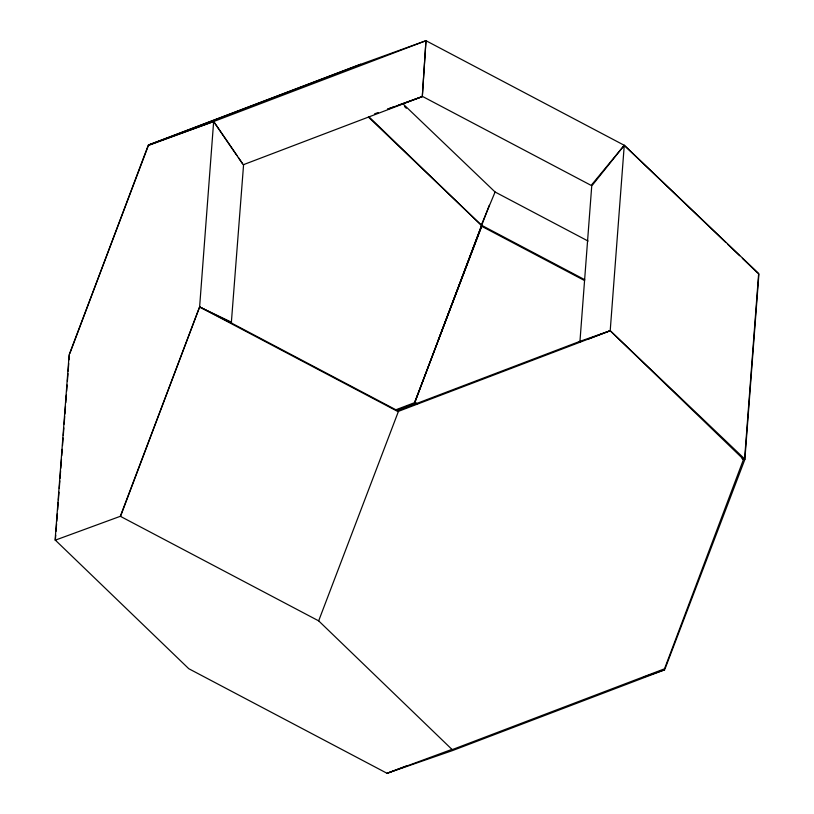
<?xml version="1.0" encoding="UTF-8"?>
<svg xmlns="http://www.w3.org/2000/svg" width="814" height="814" viewBox="0 0 814 814"><rect width="100%" height="100%" fill="white"/><g stroke="black" fill="none" stroke-linecap="round" stroke-linejoin="round"><path stroke-width="1.22" d="M725.895 242.572L624.257 145.299L610.205 330.718L743.528 459.35L664.529 668.813L452.208 749.643L318.661 620.858L120.33 516.3L55.098 540.231L69.139 354.812L148.423 145.452L213.655 121.53L243.274 164.743L422.313 96.581L425.976 40.7L360.826 64.275L148.504 145.096L213.655 121.53L425.976 40.7L624.257 145.299L758.658 273.463L744.606 458.882L742.103 458.475M387.678 109.117L422.313 96.581L425.976 40.7M55.739 535.113L55.362 540.16L188.767 668.701L387.047 773.3L452.513 750.569L664.835 669.749L643.406 677.187M56.034 531.328L56.604 523.758M56.797 521.235L57.367 513.665M57.652 509.89L58.232 502.319M58.415 499.796L58.995 492.226M59.28 488.441L59.849 480.871M60.043 478.347L60.612 470.777M60.806 468.264L61.477 459.432M61.762 455.647L62.24 449.338M62.525 445.553L63.105 437.983M63.289 435.459L63.868 427.899M64.153 424.114L64.723 416.544M64.916 414.021L65.486 406.451M65.781 402.665L66.351 395.095M66.636 391.31L67.114 385.012M67.399 381.227L67.979 373.657M68.162 371.133L68.742 363.563M69.027 359.778L69.404 354.731M318.661 620.858L398.514 411.162L231.318 322.965L243.59 164.55M665.089 668.681L744.861 459.472L758.902 274.043M396.53 410.398L414.346 403.612L481.359 226.109L584.594 280.576M69.872 353.388L148.341 145.024L360.663 64.194M120.503 516.402L199.613 306.949L213.655 121.53L236.925 155.484M438.156 340.384L489.265 205.321M481.573 226.058L414.346 403.612M120.33 516.3L199.613 306.949L231.634 322.273M481.837 226.099L414.54 402.777L416.788 403.958M584.747 279.701L481.308 225.132L495.095 192.002L402.615 103.49M231.318 322.965L199.613 306.949L397.883 411.548L398.657 410.348L579.253 341.595L610.205 330.718L744.606 458.882M588.054 339.194L610.205 330.718L397.883 411.548M396.164 409.676L415.14 402.452L417.379 403.632M407.204 765.628L387.047 773.3L451.984 749.379M374.542 113.868L378.123 112.566M387.82 109.015L393.762 106.868M398.524 105.159L422.313 96.581M742.368 459.065L744.861 459.472M422.517 96.439L591.157 185.399L624.257 145.299L591.737 185.948L579.883 342.307L579.253 341.595M495.095 192.002L588.074 241.046M727.726 244.322L739.631 255.718M742.378 258.343L757.946 273.25M368.508 117.175L481.308 225.132M404.527 106.512L406.349 108.282M368.935 116.789L481.481 225.386M238.339 157.54L242.572 163.716"/></g></svg>
